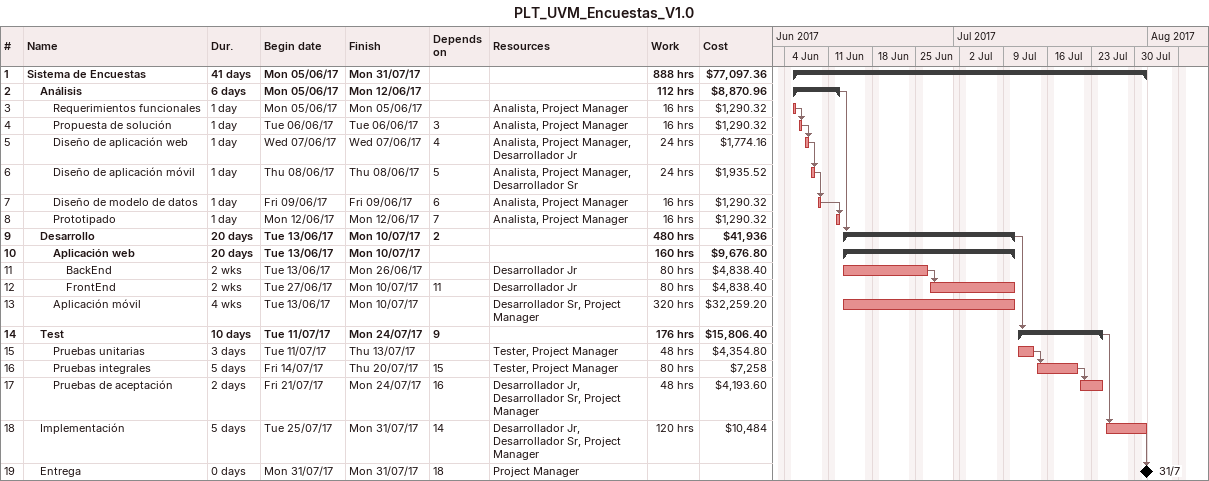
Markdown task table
PLT_UVM_Encuestas_V1.0

| ID | Level | Task | Duration | Start | Finish | Predecessors | Resources | Work (h) | Cost ($) |
|---|---|---|---|---|---|---|---|---|---|
| 1 | 1 | **Sistema de Encuestas** | 41d | 2017-06-05 | 2017-07-31 |  |  | 888 | 77097.36 |
| 2 | 2 | **Análisis** | 6d | 2017-06-05 | 2017-06-12 |  |  | 112 | 8870.96 |
| 3 | 3 | Requerimientos funcionales | 1d | 2017-06-05 | 2017-06-05 |  | Analista, Project Manager | 16 | 1290.32 |
| 4 | 3 | Propuesta de solución | 1d | 2017-06-06 | 2017-06-06 | 3 | Analista, Project Manager | 16 | 1290.32 |
| 5 | 3 | Diseño de aplicación web | 1d | 2017-06-07 | 2017-06-07 | 4 | Analista, Project Manager, Desarrollador Jr | 24 | 1774.16 |
| 6 | 3 | Diseño de aplicación móvil | 1d | 2017-06-08 | 2017-06-08 | 5 | Analista, Project Manager, Desarrollador Sr | 24 | 1935.52 |
| 7 | 3 | Diseño de modelo de datos | 1d | 2017-06-09 | 2017-06-09 | 6 | Analista, Project Manager | 16 | 1290.32 |
| 8 | 3 | Prototipado | 1d | 2017-06-12 | 2017-06-12 | 7 | Analista, Project Manager | 16 | 1290.32 |
| 9 | 2 | **Desarrollo** | 20d | 2017-06-13 | 2017-07-10 | 2 |  | 480 | 41936 |
| 10 | 3 | **Aplicación web** | 20d | 2017-06-13 | 2017-07-10 |  |  | 160 | 9676.80 |
| 11 | 4 | BackEnd | 2w | 2017-06-13 | 2017-06-26 |  | Desarrollador Jr | 80 | 4838.40 |
| 12 | 4 | FrontEnd | 2w | 2017-06-27 | 2017-07-10 | 11 | Desarrollador Jr | 80 | 4838.40 |
| 13 | 3 | Aplicación móvil | 4w | 2017-06-13 | 2017-07-10 |  | Desarrollador Sr, Project Manager | 320 | 32259.20 |
| 14 | 2 | **Test** | 10d | 2017-07-11 | 2017-07-24 | 9 |  | 176 | 15806.40 |
| 15 | 3 | Pruebas unitarias | 3d | 2017-07-11 | 2017-07-13 |  | Tester, Project Manager | 48 | 4354.80 |
| 16 | 3 | Pruebas integrales | 5d | 2017-07-14 | 2017-07-20 | 15 | Tester, Project Manager | 80 | 7258 |
| 17 | 3 | Pruebas de aceptación | 2d | 2017-07-21 | 2017-07-24 | 16 | Desarrollador Jr, Desarrollador Sr, Project Manager | 48 | 4193.60 |
| 18 | 2 | Implementación | 5d | 2017-07-25 | 2017-07-31 | 14 | Desarrollador Jr, Desarrollador Sr, Project Manager | 120 | 10484 |
| 19 | 2 | Entrega | 0d | 2017-07-31 | 2017-07-31 | 18 | Project Manager |  |  |
